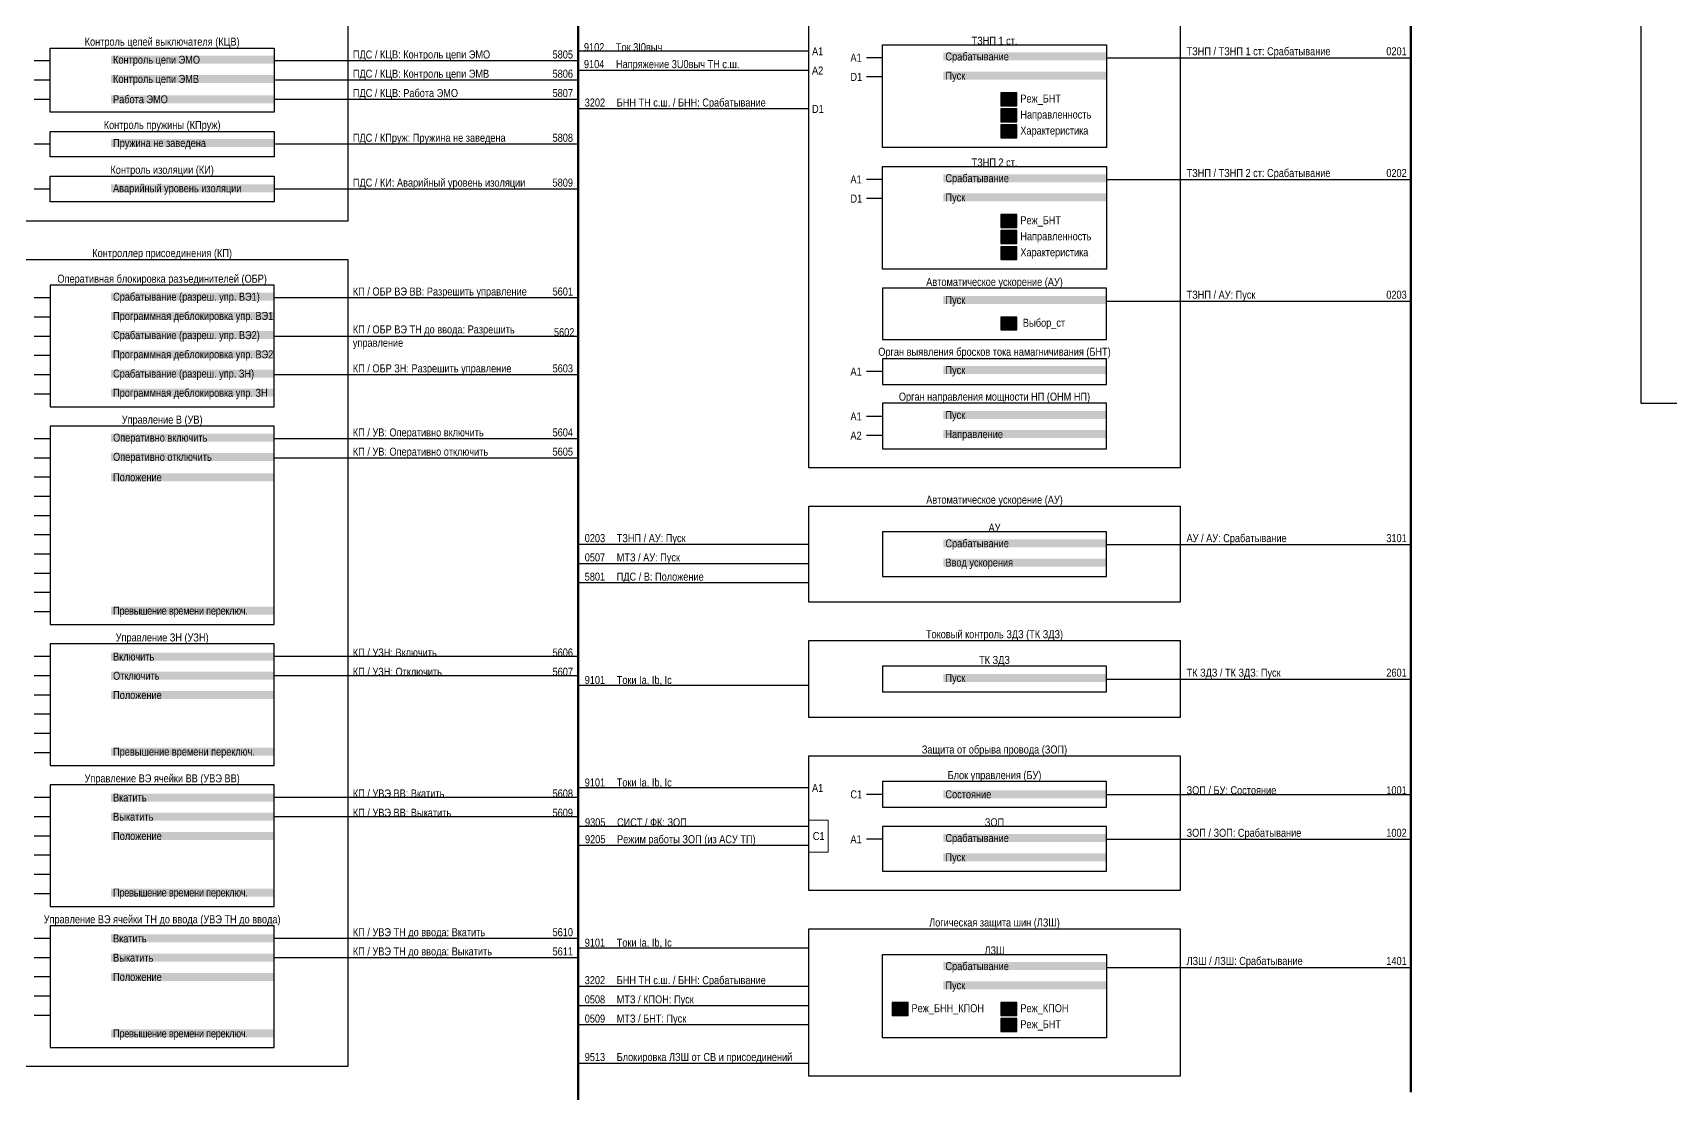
# Model space of a CAD drawing. Header units: millimetres. Extents: x 2179 to 12176, y -20554 to -12004.
# Drawn here: x 3894 to 4405, y -16256 to -15925 of the extents above; entities that cross this region are included whole.
import ezdxf
from ezdxf.enums import TextEntityAlignment as Align

# ---------------------------------------------------------------- set-up
doc = ezdxf.new("R2010")
doc.units = ezdxf.units.MM
for name, color, linetype, lineweight in [('GOOSE', 224, 'Continuous', 30), ('MMS', 190, 'Continuous', 30), ('Внутренняя шина', 4, 'Continuous', 70), ('Вход-Аналоги', 5, 'Continuous', 30), ('Линии связи', 75, 'Continuous', 30), ('Основная', 7, 'Continuous', 30), ('Сигналы внутр.', 13, 'Continuous', 30), ('Тонкая', 7, 'Continuous', 13)]:
    doc.layers.add(name, color=color, linetype=linetype, lineweight=lineweight)
doc.styles.add('Narrow', font='ARIALN.TTF')
doc.styles.add('Табл дан', font='ARIALN.TTF')

# ---------------------------------------------------------------- blocks, each defined once
blk = doc.blocks.new('SW.3')
at = {"true_color": 0xadddf7}
h = blk.add_hatch(color=141, dxfattribs=at)
h.dxf.hatch_style = 1
h.paths.add_polyline_path([(5, 2), (0, 2), (0, -2), (5, -2)])
blk.add_lwpolyline([(5, 2), (0, 2), (0, -2), (5, -2)], close=True)
for points in [[(2, 1), (1, 1)], [(1, 0), (2, 0)], [(3, 0), (2, 1)], [(4, 0), (3, 0)], [(2, -1), (1, -1)]]:
    blk.add_lwpolyline(points)
blk = doc.blocks.new('SW.2')
at = {"true_color": 0xadddf7}
h = blk.add_hatch(color=141, dxfattribs=at)
h.dxf.hatch_style = 1
h.paths.add_polyline_path([(5, 2), (0, 2), (0, -2), (5, -2)])
blk.add_lwpolyline([(5, 2), (0, 2), (0, -2), (5, -2)], close=True)
for points in [[(1, 0), (2, 0)], [(2, 0), (3, 1)], [(3, 0), (4, 0)]]:
    blk.add_lwpolyline(points)

msp = doc.modelspace()

# ---------------------------------------------------------------- linework, layer by layer
at = {"layer": 'Внутренняя шина'}
for points in [[(4064, -16336), (4064, -15524)], [(4324, -16256), (4324, -15524)]]:
    msp.add_lwpolyline(points, dxfattribs=at)
at = {"layer": 'Линии связи', "ltscale": 0.5}
for points in [[(4136, -15931), (4064, -15931)], [(4136, -16129), (4064, -16129)], [(4136, -16161), (4064, -16161)], [(4136, -16211), (4064, -16211)]]:
    msp.add_lwpolyline(points, dxfattribs=at)
at = {"layer": 'Линии связи'}
for points in [[(4064, -15934), (3969, -15934)], [(4136, -15937), (4064, -15937)], [(4229, -15933), (4324, -15933)], [(4064, -15940), (3969, -15940)], [(4064, -15946), (3969, -15946)], [(4136, -15949), (4064, -15949)], [(4064, -15960), (3969, -15960)], [(4229, -15971), (4324, -15971)], [(4064, -15974), (3969, -15974)], [(4064, -16008), (3969, -16008)], [(4229, -16009), (4324, -16009)], [(4064, -16020), (3969, -16020)], [(4064, -16032), (3969, -16032)], [(4064, -16052), (3969, -16052)], [(4064, -16058), (3969, -16058)], [(4136, -16085), (4064, -16085)], [(4229, -16085), (4324, -16085)], [(4136, -16091), (4064, -16091)], [(4136, -16097), (4064, -16097)], [(4064, -16120), (3969, -16120)], [(4064, -16126), (3969, -16126)], [(4229, -16127), (4324, -16127)], [(4229, -16163), (4324, -16163)], [(4064, -16164), (3969, -16164)], [(4064, -16170), (3969, -16170)], [(4136, -16173), (4064.09, -16173)], [(4229, -16177), (4324, -16177)], [(4136, -16179), (4064.09, -16179)], [(4064, -16208), (3969, -16208)], [(4064, -16214), (3969, -16214)], [(4229, -16217), (4324, -16217)], [(4136, -16223), (4064, -16223)], [(4136, -16229), (4064, -16229)], [(4136, -16235), (4064, -16235)], [(4136, -16247), (4064, -16247)]]:
    msp.add_lwpolyline(points, dxfattribs=at)
at = {"layer": 'Основная'}
for points in [[(3876, -15672), (3992, -15672), (3992, -15984), (3876, -15984)], [(4396, -15770), (4512, -15770), (4512, -16041), (4396, -16041)], [(4136, -15921), (4252, -15921), (4252, -16061), (4136, -16061)], [(3899, -15930), (3969, -15930), (3969, -15950), (3899, -15950)], [(4159, -15929), (4229, -15929), (4229, -15961), (4159, -15961)], [(3899, -15956), (3969, -15956), (3969, -15964), (3899, -15964)], [(4159, -15967), (4229, -15967), (4229, -15999), (4159, -15999)], [(3899, -15970), (3969, -15970), (3969, -15978), (3899, -15978)], [(3876, -15996), (3992, -15996), (3992, -16248), (3876, -16248)], [(3969, -16004), (3899, -16004), (3899, -16042), (3969, -16042)], [(4229, -16005), (4159, -16005), (4159, -16021), (4229, -16021)], [(4229, -16027), (4159, -16027), (4159, -16035), (4229, -16035)], [(4229, -16040.91), (4159, -16040.91), (4159, -16055.09), (4229, -16055.09)], [(3969, -16048), (3899, -16048), (3899, -16110), (3969, -16110)], [(4136, -16073), (4252, -16073), (4252, -16103), (4136, -16103)], [(4229, -16081), (4159, -16081), (4159, -16095), (4229, -16095)], [(3969, -16116), (3899, -16116), (3899, -16154), (3969, -16154)], [(4136, -16115), (4252, -16115), (4252, -16139), (4136, -16139)], [(4229, -16123), (4159, -16123), (4159, -16131), (4229, -16131)], [(4136, -16151), (4252, -16151), (4252, -16193), (4136, -16193)], [(3969, -16160), (3899, -16160), (3899, -16198), (3969, -16198)], [(4229, -16159), (4159, -16159), (4159, -16167), (4229, -16167)], [(4229, -16173), (4159, -16173), (4159, -16187), (4229, -16187)], [(3969, -16204), (3899, -16204), (3899, -16242), (3969, -16242)], [(4136, -16205), (4252, -16205), (4252, -16251), (4136, -16251)], [(4159, -16213), (4229, -16213), (4229, -16239), (4159, -16239)]]:
    msp.add_lwpolyline(points, close=True, dxfattribs=at)
for points in [[(3899, -15934), (3894, -15934)], [(4159, -15933), (4154, -15933)], [(3899, -15940), (3894, -15940)], [(4159, -15939), (4154, -15939)], [(3899, -15946), (3894, -15946)], [(3899, -15960), (3894, -15960)], [(4159, -15971), (4154, -15971)], [(3899, -15974), (3894, -15974)], [(4159, -15977), (4154, -15977)], [(3899, -16008), (3894, -16008)], [(3899, -16014), (3894, -16014)], [(3899, -16020), (3894, -16020)], [(3899, -16026), (3894, -16026)], [(3899, -16032), (3894, -16032)], [(4159, -16031), (4154, -16031)], [(3899, -16038), (3894, -16038)], [(4159, -16045), (4154, -16045)], [(3899, -16052), (3894, -16052)], [(4159, -16051), (4154, -16051)], [(3899, -16058), (3894, -16058)], [(3899, -16064), (3894, -16064)], [(3899, -16070), (3894, -16070)], [(3899, -16076), (3894, -16076)], [(3899, -16082), (3894, -16082)], [(3899, -16088), (3894, -16088)], [(3899, -16094), (3894, -16094)], [(3899, -16100), (3894, -16100)], [(3899, -16106), (3894, -16106)], [(3899, -16120), (3894, -16120)], [(3899, -16126), (3894, -16126)], [(3899, -16132), (3894, -16132)], [(3899, -16138), (3894, -16138)], [(3899, -16144), (3894, -16144)], [(3899, -16150), (3894, -16150)], [(4159, -16163), (4154, -16163)], [(3899, -16164), (3894, -16164)], [(3899, -16170), (3894, -16170)], [(3899, -16176), (3894, -16176)], [(4159, -16177), (4154, -16177)], [(3899, -16182), (3894, -16182)], [(3899, -16188), (3894, -16188)], [(3899, -16194), (3894, -16194)], [(3899, -16208), (3894, -16208)], [(3899, -16214), (3894, -16214)], [(3899, -16220), (3894, -16220)], [(3899, -16226), (3894, -16226)], [(3899, -16232), (3894, -16232)]]:
    msp.add_lwpolyline(points, dxfattribs=at)
at = {"layer": 'Тонкая'}
msp.add_lwpolyline([(4136, -16171), (4142, -16171), (4142, -16181), (4136, -16181)], close=True, dxfattribs=at)

# ---------------------------------------------------------------- block references
at = {"layer": 'Основная'}
for name, p in [('SW.2', (4196, -15946)), ('SW.3', (4196, -15951)), ('SW.3', (4196, -15956)), ('SW.2', (4196, -15984)), ('SW.3', (4196, -15989)), ('SW.3', (4196, -15994)), ('SW.3', (4196, -16016)), ('SW.3', (4162, -16230)), ('SW.2', (4196, -16230)), ('SW.2', (4196, -16235))]:
    msp.add_blockref(name, p, dxfattribs=at)

# ---------------------------------------------------------------- texts
at = {"layer": 'GOOSE', "insert": (4066, -16247), "char_height": 2.5, "width": 70, "attachment_point": 7, "style": 'Narrow'}
msp.add_mtext('9513^IБлокировка ЛЗШ от СВ и присоединений', dxfattribs=at)
at = {"layer": 'MMS', "char_height": 2.5, "attachment_point": 7, "style": 'Narrow'}
for s, insert, width in [('9305^IСИСТ / ФК: ЗОП', (4066.09, -16173), 48), ('9205^IРежим работы ЗОП (из АСУ ТП)', (4066.09, -16179), 69.9053)]:
    msp.add_mtext(s, dxfattribs=dict(at, insert=insert, width=width))
at = {"layer": 'Вход-Аналоги', "char_height": 2.5, "attachment_point": 7, "style": 'Narrow'}
for s, insert, width in [('9102^IТок 3I0выч', (4065.75, -15931), 48), ('9104^IНапряжение 3U0выч ТН с.ш.', (4065.75, -15937), 70.25), ('9101^IТоки Ia, Ib, Ic', (4066, -16129), 48), ('9101^IТоки Ia, Ib, Ic', (4066, -16161), 48), ('9101^IТоки Ia, Ib, Ic', (4066, -16211), 48)]:
    msp.add_mtext(s, dxfattribs=dict(at, insert=insert, width=width))
at = {"layer": 'Основная', "style": 'Табл дан'}
for s, p in [('A1', (4137, -15931)), ('A1', (4149, -15933)), ('A2', (4137, -15937)), ('D1', (4149, -15939)), ('D1', (4137, -15949)), ('Реж_БНТ', (4202.07, -15945.75)), ('Направленность', (4202.07, -15950.75)), ('Характеристика', (4202.07, -15955.75)), ('A1', (4149, -15971)), ('D1', (4149, -15977)), ('Реж_БНТ', (4202.07, -15983.75)), ('Направленность', (4202.07, -15988.75)), ('Характеристика', (4202.07, -15993.75)), (' Выбор_ст', (4202.07, -16015.75)), ('A1', (4149, -16031)), ('A1', (4149, -16045)), ('A2', (4149, -16051)), ('A1', (4137, -16161)), ('C1', (4149, -16163)), ('C1', (4137.25, -16176)), ('A1', (4149, -16177)), ('Реж_БНН_КПОН', (4168.07, -16229.75)), ('Реж_КПОН', (4202.07, -16229.75)), ('Реж_БНТ', (4202.07, -16234.75))]:
    msp.add_text(s, height=2.5, dxfattribs=at).set_placement(p, align=Align.MIDDLE_LEFT)
at = {"layer": 'Основная', "char_height": 2.5, "attachment_point": 8, "style": 'Narrow'}
for s, insert, width in [('Контроль цепей выключателя (КЦВ)', (3934, -15930), 70), ('\\A1;ТЗНП 1 ст.', (4194, -15929), 70), ('Контроль пружины (КПруж)', (3934, -15956), 70), ('Контроль изоляции (КИ)', (3934, -15970), 70), ('\\A1;ТЗНП 2 ст.', (4194, -15967), 70), ('Контроллер присоединения (КП)', (3934, -15996), 116), ('Оперативная блокировка разъединителей (ОБР)', (3934, -16004), 70), ('Автоматическое ускорение (АУ)', (4194, -16005), 70), ('Орган выявления бросков тока намагничивания (БНТ)', (4194, -16026.82), 74), ('Орган направления мощности НП (ОНМ НП)', (4194, -16040.82), 70), ('Управление В (УВ)', (3934, -16048), 70), ('Автоматическое ускорение (АУ)', (4194, -16073), 116), ('\\A1;АУ', (4194, -16081), 70), ('Токовый контроль ЗДЗ (ТК ЗДЗ)', (4194, -16115), 116), ('Управление ЗН (УЗН)', (3934, -16116), 70), ('\\A1;ТК ЗДЗ', (4194, -16123), 70), ('Защита от обрыва провода (ЗОП)', (4194, -16151), 116), ('Управление ВЭ ячейки ВВ (УВЭ ВВ)', (3934, -16160), 70), ('\\A1;Блок управления (БУ)', (4194, -16159), 70), ('\\A1;ЗОП', (4194, -16173), 70), ('Управление ВЭ ячейки ТН до ввода (УВЭ ТН до ввода)', (3934, -16204), 116), ('Логическая защита шин (ЛЗШ)', (4194, -16205), 116), ('\\A1;ЛЗШ', (4194, -16213), 70)]:
    msp.add_mtext(s, dxfattribs=dict(at, insert=insert, width=width))
at = {"layer": 'Основная', "char_height": 2.5, "width": 51, "attachment_point": 4, "style": 'Narrow', "bg_fill": 1, "box_fill_scale": 1, "bg_fill_color": 9, "bg_fill_transparency": 0}
for s, insert in [('\\pl0.67568;Контроль цепи ЭМО', (3918, -15934)), ('\\pl0.67568;Срабатывание', (4178, -15933)), ('\\pl0.67568;Пуск', (4178, -15939)), ('\\pl0.67568;Контроль цепи ЭМВ', (3918, -15940)), ('\\pl0.67568;Работа ЭМО', (3918, -15946)), ('\\pl0.67568;Пружина не заведена', (3918, -15960)), ('\\pl0.67568;Аварийный уровень изоляции', (3918, -15974.15)), ('\\pl0.67568;Срабатывание', (4178, -15971)), ('\\pl0.67568;Пуск', (4178, -15977)), ('\\pl0.67568;Срабатывание (разреш. упр. ВЭ1)', (3918, -16008)), ('\\pl0.67568;Пуск', (4178, -16009)), ('\\pl0.67568;Программная деблокировка упр. ВЭ1', (3918, -16014)), ('\\pl0.67568;Срабатывание (разреш. упр. ВЭ2)', (3918, -16020)), ('\\pl0.67568;Программная деблокировка упр. ВЭ2', (3918, -16026)), ('\\pl0.67568;Пуск', (4178, -16030.91)), ('\\pl0.67568;Срабатывание (разреш. упр. ЗН)', (3918, -16032)), ('\\pl0.67568;Программная деблокировка упр. ЗН', (3918, -16038)), ('\\pl0.67568;Пуск', (4178, -16044.91)), ('\\pl0.67568;Оперативно включить', (3918, -16052)), ('\\pl0.67568;Направление', (4178, -16050.91)), ('\\pl0.67568;Оперативно отключить', (3918, -16058)), ('\\pl0.67568;Положение', (3918, -16064)), ('\\pl0.67568;Срабатывание', (4178, -16085)), ('\\pl0.67568;Ввод ускорения', (4178, -16091)), ('\\pl0.67568;{\\T0.95;Превышение времени переключ.}', (3918, -16106.02)), ('\\pl0.67568;Включить', (3918, -16120)), ('\\pl0.67568;Отключить', (3918, -16126)), ('\\pl0.67568;Пуск', (4178, -16127)), ('\\pl0.67568;Положение', (3918, -16132)), ('\\pl0.67568;Превышение времени переключ.', (3918, -16150.02)), ('\\pl0.67568;Вкатить', (3918, -16164)), ('\\pl0.67568;Состояние', (4178, -16163)), ('\\pl0.67568;Выкатить', (3918, -16170)), ('\\pl0.67568;Положение', (3918, -16176)), ('\\pl0.67568;Срабатывание', (4178, -16177)), ('\\pl0.67568;Пуск', (4178, -16183)), ('\\pl0.67568;{\\T0.95;Превышение времени переключ.}', (3918, -16194.02)), ('\\pl0.67568;Вкатить ', (3918, -16208)), ('\\pl0.67568;Выкатить', (3918, -16214)), ('\\pl0.67568;Положение', (3918, -16220)), ('\\pl0.67568;Срабатывание', (4178, -16217)), ('\\pl0.67568;Пуск', (4178, -16223)), ('\\pl0.67568;{\\T0.95;Превышение времени переключ.}', (3918, -16238.02))]:
    msp.add_mtext(s, dxfattribs=dict(at, insert=insert))
at = {"layer": 'Сигналы внутр.', "char_height": 2.5, "attachment_point": 7}
for s, insert, width, style in [('ПДС / КЦВ: Контроль цепи ЭМО^I^I   5805', (3993.57, -15934), 70.43, 'Табл дан'), ('ТЗНП / {\\A1;ТЗНП 1 ст: }Срабатывание^I^I   0201^I', (4254, -15933), 70, 'Табл дан'), ('ПДС / КЦВ: Контроль цепи ЭМВ^I^I   5806', (3993.57, -15940), 70.43, 'Табл дан'), ('ПДС / КЦВ: Работа ЭМО^I^I^I   5807', (3993.57, -15946), 70.43, 'Табл дан'), ('3202^IБНН ТН с.ш. / БНН: Срабатывание', (4066, -15949), 70, 'Narrow'), ('ПДС / КПруж: Пружина не заведена^I^I   5808', (3993.57, -15960), 70.43, 'Табл дан'), ('ТЗНП / {\\A1;ТЗНП 2 ст: }Срабатывание^I^I   0202^I', (4254, -15971), 70, 'Табл дан'), ('ПДС / КИ: Аварийный уровень изоляции^I   5809', (3993.57, -15974), 70.43, 'Табл дан'), ('КП / ОБР ВЭ ВВ: Разрешить управление^I   5601^I', (3993.57, -16008), 70.43, 'Табл дан'), ('ТЗНП / АУ{\\A1;: }Пуск^I^I^I^I   0203^I', (4254, -16009), 70, 'Табл дан'), ('КП / ОБР ВЭ ТН до ввода: Разрешить управление', (3993.57, -16024), 50.43, 'Табл дан'), ('КП / ОБР ЗН: Разрешить управление^I^I   5603^I', (3993.57, -16032), 70.43, 'Табл дан'), ('КП / УВ: Оперативно включить^I   ^I   5604^I', (3993.57, -16052), 70.43, 'Табл дан'), ('КП / УВ: Оперативно отключить^I  ^I   5605^I', (3993.57, -16058), 70.43, 'Табл дан'), ('0203^IТЗНП / АУ{\\A1;: }Пуск', (4066, -16085), 48, 'Narrow'), ('АУ / АУ: Срабатывание^I^I^I   3101^I', (4254, -16085), 70, 'Табл дан'), ('0507^IМТЗ / АУ: Пуск', (4066, -16091), 48, 'Narrow'), ('5801^IПДС / В: Положение', (4066, -16097), 48, 'Narrow'), ('КП / УЗН: Включить^I^I   ^I^I   5606^I', (3993.57, -16120), 70.43, 'Табл дан'), ('КП / УЗН: Отключить^I^I   ^I^I   5607^I', (3993.57, -16126), 70.43, 'Табл дан'), ('\\A1;ТК ЗДЗ / ТК ЗДЗ: Пуск^I^I^I^I   2601^I', (4254, -16127), 70, 'Табл дан'), ('КП / УВЭ ВВ: Вкатить^I^I   ^I^I   5608^I ', (3993.57, -16164), 70.43, 'Табл дан'), ('ЗОП / БУ: Состояние^I^I^I   ^I   1001^I', (4254, -16163), 70, 'Табл дан'), ('КП / УВЭ ВВ: Выкатить^I^I   ^I   5609^I', (3993.57, -16170), 70.43, 'Табл дан'), ('ЗОП / ЗОП: Срабатывание^I^I^I   1002^I', (4254, -16177), 70, 'Табл дан'), ('КП / УВЭ ТН до ввода: Вкатить^I   ^I   5610^I', (3993.57, -16208), 70.43, 'Табл дан'), ('КП / УВЭ ТН до ввода: Выкатить^I   ^I   5611^I', (3993.57, -16214), 70.43, 'Табл дан'), ('ЛЗШ / ЛЗШ: Срабатывание^I^I^I   1401^I', (4254, -16217), 70, 'Табл дан'), ('3202^IБНН ТН с.ш. / БНН: Срабатывание', (4066, -16223), 70, 'Narrow'), ('0508^IМТЗ / КПОН: Пуск', (4066, -16229), 48, 'Narrow'), ('0509^IМТЗ / БНТ: Пуск', (4066, -16235), 48, 'Narrow')]:
    msp.add_mtext(s, dxfattribs=dict(at, insert=insert, width=width, style=style))
at = {"layer": 'Сигналы внутр.', "ltscale": 0.5, "insert": (3994, -16020), "char_height": 2.5, "width": 71, "attachment_point": 7, "style": 'Narrow'}
msp.add_mtext('^I^I^I^I^I^I   5602', dxfattribs=at)

doc.saveas('drawing.dxf')
